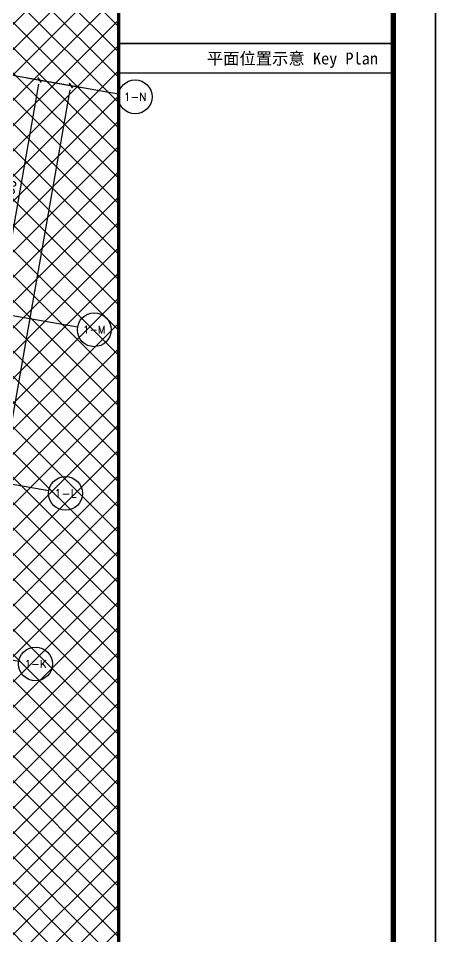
# Model space of a CAD drawing. Header units: millimetres. Extents: x 12325263 to 13848842, y -1463133 to 573208.
# Drawn here: x 12634032 to 12648842, y -1331425 to -1298816 of the extents above; entities that cross this region are included whole.
import ezdxf
from ezdxf.enums import TextEntityAlignment as Align

# ---------------------------------------------------------------- set-up
doc = ezdxf.new("R2010")
doc.units = ezdxf.units.MM
doc.header["$LTSCALE"] = 1000
for name, color, linetype in [('A-ANNO-TEXT', 7, 'Continuous'), ('A-ANNO-TTLB', 7, 'Continuous'), ('A-WALL-PATT', 8, 'Continuous'), ('AXIS', 3, 'Continuous'), ('AXIS_TEXT', 7, 'Continuous'), ('PUB_HATCH', 8, 'Continuous'), ('TITLIN', 7, 'Continuous'), ('TITLIN1', 7, 'Continuous')]:
    doc.layers.add(name, color=color, linetype=linetype)
doc.styles.add('_TCH_AXIS', font='COMPLEX', dxfattribs={"bigfont": 'GBCBIG'})
doc.styles.add('_TCH_DIM_T3', font='SIMPLEX.shx', dxfattribs={"width": 0.705882, "bigfont": 'GBCBIG.shx'})
doc.styles.add('ACHT', font='simhei.ttf')
doc.styles.add('COMPLEX', font='COMPLEX')
doc.styles.add('TITXC', font='simhei.ttf')
doc.styles.add('TITXV', font='', dxfattribs={"width": 0.7})
doc.styles.get('TITXV').set_extended_font_data('SimSun')
doc.dimstyles.new('_TCH_ARCH&&150', dxfattribs={"dimtxt": 446.25, "dimasz": 150, "dimexe": 375, "dimexo": 450, "dimgap": 189.375, "dimtad": 1, "dimdec": 0, "dimzin": 0, "dimdsep": 46, "dimtxsty": '_TCH_DIM_T3', "dimblk": 'asdggshdfhsg_ArchTick', "dimcen": 0.09, "dimclrt": 7, "dimazin": 2, "dimtfac": 1, "dimtdec": 0, "dimtix": 1, "dimtmove": 2, "dimatfit": 3, "dimfxl": 1, "dimtolj": 1, "dimtzin": 0, "dimarcsym": 0})

# ---------------------------------------------------------------- blocks, each defined once
blk = doc.blocks.new('_AXISO')
blk.add_circle((0, 0), 0.5)
at = {"layer": 'AXIS_TEXT', "style": 'COMPLEX', "width": 1.041667}
blk.add_attdef('A', text='', height=0.56, dxfattribs=at).set_placement((-0.25, -0.28), (0.25, -0.28), align=Align.FIT)
blk = doc.blocks.new('asdggshdfhsg_ArchTick')
at = {"color": 0, "linetype": 'ByBlock', "const_width": 0.4}
blk.add_lwpolyline([(-0.5, -0.5), (0.5, 0.5)], dxfattribs=at)
blk = doc.blocks.new('*D5440')
at = {"layer": 'AXIS', "color": 0, "lineweight": -2, "transparency": 16777216}
for p, q in [((30691, 89948), (32623, 89608)), ((16040, -2664), (32227, 89526)), ((14452, -2538), (16384, -2877))]:
    blk.add_line(p, q, dxfattribs=at)
at = {"layer": 'Defpoints', "color": 0, "transparency": 16777216}
for p in [(30248, 90025), (32253, 89673), (14009, -2460)]:
    blk.add_point(p, dxfattribs=at)
at = {"layer": 'AXIS', "color": 0, "lineweight": -2, "transparency": 16777216, "xscale": 150, "yscale": 150, "zscale": 150}
for p, rotation in [((32253, 89673), 80.04131921271002), ((16015, -2812), 260.04131921271)]:
    blk.add_blockref('asdggshdfhsg_ArchTick', p, dxfattribs=dict(at, rotation=rotation))
at = {"layer": 'AXIS', "color": 7, "transparency": 16777216, "insert": (23728, 43502), "char_height": 446.2, "attachment_point": 5, "rotation": 80.0413, "style": '_TCH_DIM_T3'}
blk.add_mtext('\\A1;93900', dxfattribs=at)
blk = doc.blocks.new('*D5454')
at = {"layer": 'AXIS', "color": 0, "lineweight": -2, "transparency": 16777216}
for p, q in [((29711, 81743), (31112, 89721)), ((30691, 89948), (31507, 89804)), ((29239, 81674), (30055, 81531))]:
    blk.add_line(p, q, dxfattribs=at)
at = {"layer": 'Defpoints', "color": 0, "transparency": 16777216}
for p in [(30248, 90025), (31138, 89869), (28795, 81752)]:
    blk.add_point(p, dxfattribs=at)
at = {"layer": 'AXIS', "color": 0, "lineweight": -2, "transparency": 16777216, "xscale": 150, "yscale": 150, "zscale": 150}
for p, rotation in [((31138, 89869), 80.04131921271004), ((29685, 81596), 260.0413192127101)]:
    blk.add_blockref('asdggshdfhsg_ArchTick', p, dxfattribs=dict(at, rotation=rotation))
at = {"layer": 'AXIS', "color": 7, "transparency": 16777216, "insert": (30005, 85804), "char_height": 446.2, "attachment_point": 5, "rotation": 80.0413, "style": '_TCH_DIM_T3'}
blk.add_mtext('\\A1;8400', dxfattribs=at)
blk = doc.blocks.new('TITLEA0')
at = {"layer": 'TITLIN', "const_width": 80}
blk.add_lwpolyline([(-6500, 78726), (-6500, 21532)], dxfattribs=at)
blk = doc.blocks.new('横向图框_A0')
at = {"layer": 'TITLIN1'}
blk.add_lwpolyline([(0, 0), (1189, 0), (1189, 841), (0, 841)], close=True, dxfattribs=at)
at = {"layer": 'TITLIN1', "const_width": 1.2}
blk.add_lwpolyline([(25, 10), (1179, 10), (1179, 831), (25, 831)], close=True, dxfattribs=at)
blk.add_lwpolyline([(25, 10), (1179, 10), (1179, 831), (25, 831)], close=True, dxfattribs=at)
at = {"xscale": 0.01, "yscale": 0.01, "zscale": 0.01}
blk.add_blockref('TITLEA0', (1179, 18.79), dxfattribs=at)
at = {"style": 'TITXV', "width": 0.8}
for tag, p in [('智能化', (9.38, 781)), ('暖通', (3.13, 781)), ('给排水', (15.63, 705)), ('建筑', (3.13, 705)), ('结构', (9.38, 705)), ('电气', (21.88, 705))]:
    blk.add_attdef(tag, text='', height=2.5, rotation=90, dxfattribs=at).set_placement(p, align=Align.MIDDLE_CENTER)
for tag, height, style, p in [('总工程师', 3, 'ACHT', (1143.11, 210.3)), ('审定', 3, 'ACHT', (1143.11, 202.3)), ('审核', 3, 'ACHT', (1143.11, 194.3)), ('设计总负责人1', 3, 'ACHT', (1143.11, 186.3)), ('设计总负责人2', 3, 'ACHT', (1143.11, 178.3)), ('设计总负责人3', 3, 'ACHT', (1143.11, 170.3)), ('专业负责人1', 3, 'ACHT', (1143.11, 162.3)), ('专业负责人2', 3, 'ACHT', (1143.11, 154.3)), ('专业负责人3', 3, 'ACHT', (1143.11, 146.3)), ('校核1', 3, 'ACHT', (1143.11, 138.3)), ('校核2', 3, 'ACHT', (1143.11, 130.3)), ('设计1', 3, 'ACHT', (1143.11, 122.3)), ('设计2', 3, 'ACHT', (1143.11, 114.3)), ('工程编号', 3, 'TITXC', (1142.31, 74.79)), ('专业', 3, 'TITXC', (1170.43, 74.79)), ('设计阶段', 3, 'TITXC', (1155.54, 67.78)), ('图号', 5, 'TITXC', (1140.34, 32.75)), ('出图日期', 3, 'ACHT', (1144.35, 24.29))]:
    blk.add_attdef(tag, text='', height=height, dxfattribs=dict(style=style)).set_placement(p, align=Align.MIDDLE_CENTER)
at = {"style": 'TITXC', "flags": 1}
for tag, height, p in [('建设单位', 3, (1149.82, 102.29)), ('工程名称', 3, (1149.82, 86.29)), ('图纸名称', 5, (1149.82, 51.04))]:
    blk.add_attdef(tag, text='', height=height, dxfattribs=at).set_placement(p, align=Align.MIDDLE_CENTER)
at = {"style": 'ACHT', "width": 0.8}
for tag, p in [('版本号', (1172.76, 32.79)), ('序号', (1172.76, 24.29))]:
    blk.add_attdef(tag, text='', height=3, dxfattribs=at).set_placement(p, align=Align.MIDDLE_CENTER)
blk = doc.blocks.new('*U20')
blk.add_blockref('横向图框_A0', (0, 0))
blk = doc.blocks.new('A$C15443CC7')
at = {"layer": 'A-ANNO-TTLB', "const_width": 50}
blk.add_lwpolyline([(176875, 108900), (167100, 108900), (167100, 107850), (176875, 107850)], close=True, dxfattribs=at)
at = {"xscale": 150, "yscale": 150, "zscale": 150}
blk.add_blockref('*U20', (0, 0), dxfattribs=at)
at = {"layer": 'A-ANNO-TEXT', "style": 'TITXC'}
blk.add_text('平面位置示意 Key Plan ', height=424.75, dxfattribs=at).set_placement((170228, 108155))
blk = doc.blocks.new('asdfadfgsdg')
at = {"layer": 'AXIS'}
for p, q in [((27816.5, 90452.3), (33943.3, 89376.6)), ((26363.8, 82178.9), (32490.7, 81103.1)), ((25343.5, 76367.8), (31470.3, 75292)), ((24279.9, 70310.5), (30406.8, 69234.7))]:
    blk.add_line(p, q, dxfattribs=at)
ref = blk.add_blockref('_AXISO', (34534.3, 89272.8), dxfattribs=dict(at, xscale=1200, yscale=1200, zscale=1200))
ref.add_attrib('A', '1-N', dxfattribs={"layer": 'AXIS_TEXT', "height": 277.49, "style": '_TCH_AXIS'}).set_placement((34137.9, 89134.1), (34930.7, 89134.1), align=Align.FIT)
ref = blk.add_blockref('_AXISO', (33081.6, 80999.4), dxfattribs=dict(at, xscale=1200, yscale=1200, zscale=1200))
ref.add_attrib('A', '1-M', dxfattribs={"layer": 'AXIS_TEXT', "height": 269.48, "style": '_TCH_AXIS'}).set_placement((32683.8, 80864.6), (33479.4, 80864.6), align=Align.FIT)
ref = blk.add_blockref('_AXISO', (32061.3, 75188.3), dxfattribs=dict(at, xscale=1200, yscale=1200, zscale=1200))
ref.add_attrib('A', '1-L', dxfattribs={"layer": 'AXIS_TEXT', "height": 294.94, "style": '_TCH_AXIS'}).set_placement((31668, 75040.8), (32454.5, 75040.8), align=Align.FIT)
ref = blk.add_blockref('_AXISO', (30997.7, 69130.9), dxfattribs=dict(at, xscale=1200, yscale=1200, zscale=1200))
ref.add_attrib('A', '1-K', dxfattribs={"layer": 'AXIS_TEXT', "height": 277.49, "style": '_TCH_AXIS'}).set_placement((30601.3, 68992.2), (31394.1, 68992.2), align=Align.FIT)
for p1, distance, picture, middle in [((14009.2, -2459.8), -2036, '*D5440', (23727.7, 43502)), ((28795.4, 81752), -903.6, '*D5454', (30005.5, 85803.7))]:
    dim = blk.add_aligned_dim(p1=p1, p2=(30248.1, 90025.4), distance=distance, dimstyle='_TCH_ARCH&&150', dxfattribs=at)
    dim.commit()
    dim.dimension.update_dxf_attribs({"geometry": picture, "text_midpoint": middle})

msp = doc.modelspace()

# ---------------------------------------------------------------- hatches: boundary and pattern name
at = {"layer": 'A-WALL-PATT'}
h = msp.add_hatch(dxfattribs=at)
h.set_pattern_fill('ANSI37', color=252, scale=400)
h.set_pattern_definition([(45, (0, 0), (-449.012806, 449.012806), []), (135, (0, 0), (-449.012806, -449.012806), [])])
h.paths.add_polyline_path([(12504241.6, -1283958), (12637591.6, -1283958), (12637591.6, -1405608), (12504241.6, -1405608)])
h.paths.add_polyline_path([(12536667.4, -1284257.5), (12508912.2, -1303721.7), (12510476.6, -1305952.6), (12510476.6, -1360683.5), (12523697, -1360697.5), (12523657.2, -1398386.8), (12613949.5, -1398386.7), (12628138.6, -1317575.9), (12611264, -1314613), (12574996.8, -1314613), (12574997.8, -1307236.8), (12568296.8, -1307236.8), (12568296.8, -1310085.9), (12554779.2, -1310084.1)], flags=16)

# ---------------------------------------------------------------- linework, layer by layer
at = {"layer": 'PUB_HATCH'}
msp.add_lwpolyline([(12468841.6, -1233133), (12648841.6, -1233133), (12648841.6, -1463133), (12468841.6, -1463133)], close=True, dxfattribs=at)

# ---------------------------------------------------------------- block references
for name, p in [('A$C15443CC7', (12470491.6, -1408608)), ('asdfadfgsdg', (12603643.4, -1390874))]:
    msp.add_blockref(name, p)

doc.saveas('drawing.dxf')
